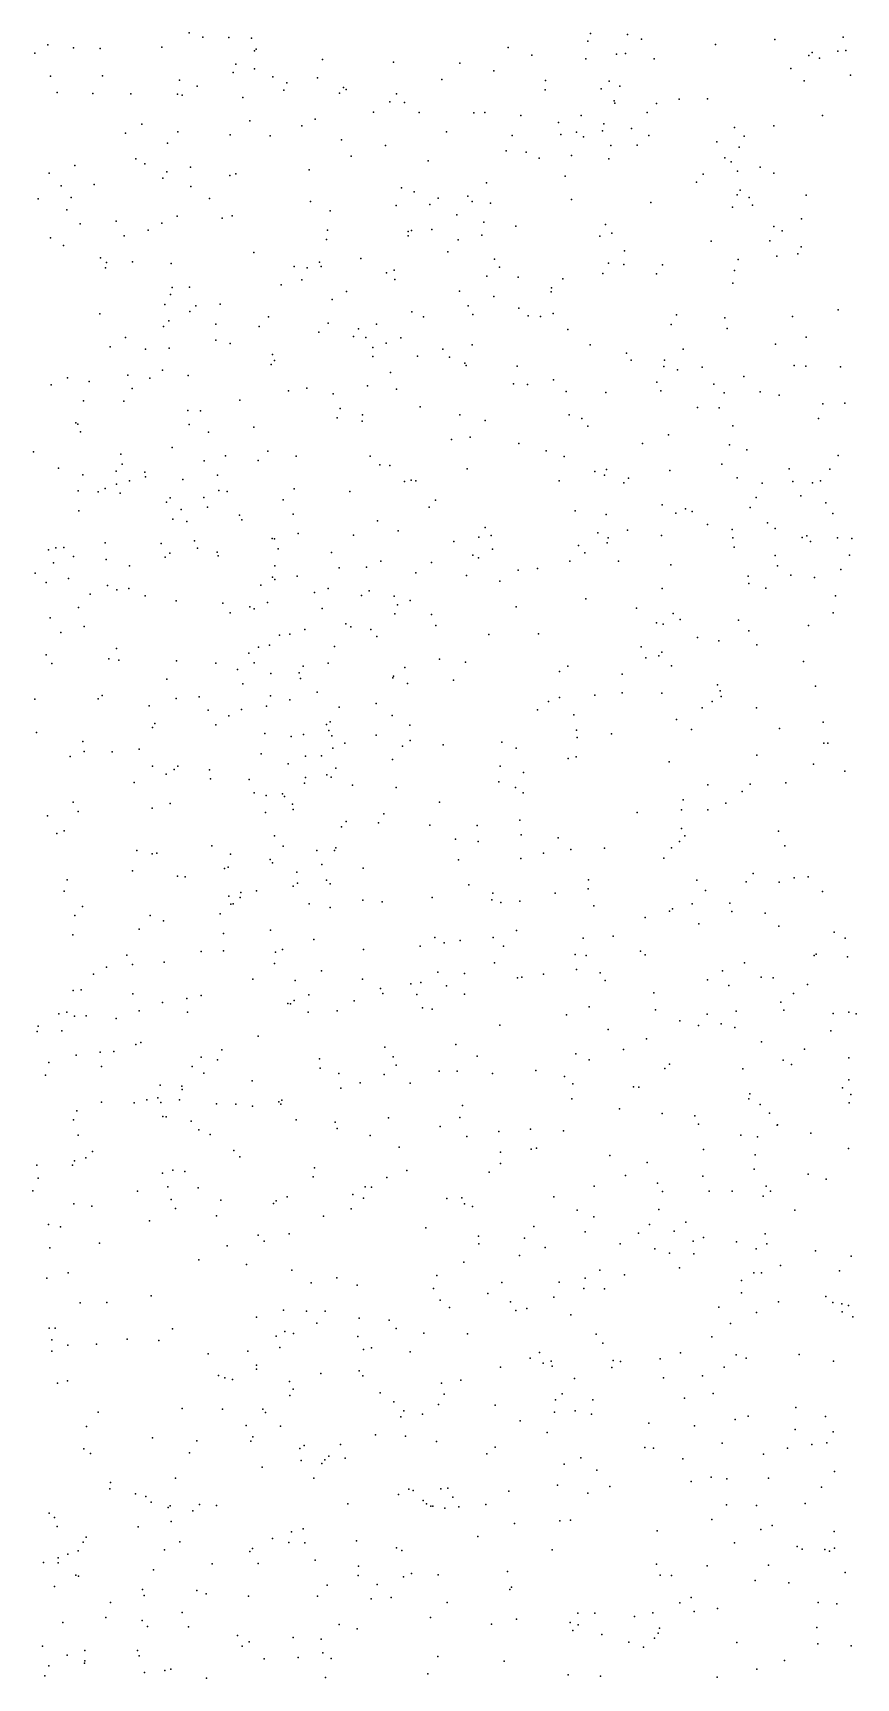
# Model space of a CAD drawing. Extents: x 2 to 99999, y 0 to 49999.
# Drawn here: x 87501 to 93749, y 25005 to 37497 of the extents above; entities that cross this region are included whole.
import ezdxf

# ---------------------------------------------------------------- set-up
doc = ezdxf.new("R2010")
doc.units = 0
doc.header["$MEASUREMENT"] = 0
doc.layers.add('points', color=50, linetype='Continuous')

msp = doc.modelspace()

# ---------------------------------------------------------------- linework, layer by layer
at = {"layer": 'points', "color": 3}
for p in [(88686, 37497, 48), (91733, 37493, 100), (92013, 37486, 89), (87614, 37407, 15), (87808, 37384, 77), (88011, 37378, 13), (88479, 37388, 59), (88791, 37464, 30), (88987, 37461, 63), (89159, 37458, 66), (89182, 37362, 69), (89196, 37373, 36), (91109, 37386, 73), (91712, 37433, 21), (92119, 37450, 61), (92682, 37410, 38), (93132, 37448, 28), (93610, 37359, 60), (93652, 37464, 22), (93672, 37364, 80), (87515, 37344, 38), (89041, 37259, 46), (89699, 37294, 84), (90237, 37275, 21), (90740, 37266, 76), (91287, 37328, 39), (91697, 37300, 86), (91931, 37336, 37), (92000, 37341, 71), (92216, 37300, 77), (93391, 37326, 53), (93416, 37349, 52), (93472, 37305, 82), (87633, 37168, 30), (88029, 37171, 84), (88614, 37138, 90), (89021, 37197, 29), (89182, 37225, 29), (89321, 37163, 5), (89429, 37119, 92), (89661, 37155, 33), (90604, 37144, 29), (91000, 37208, 86), (91392, 37135, 84), (91876, 37131, 89), (93254, 37226, 37), (93356, 37134, 71), (93706, 37177, 74), (87685, 37045, 34), (87956, 37036, 81), (88245, 37034, 42), (88599, 37033, 94), (88633, 37025, 9), (88747, 37093, 73), (89094, 37007, 51), (89406, 37063, 46), (89828, 37040, 48), (89858, 37083, 59), (89879, 37066, 92), (90261, 37035, 65), (91390, 37065, 87), (91814, 37071, 70), (91912, 36982, 15), (91956, 37093, 67), (92405, 36993, 63), (92622, 36996, 53), (90087, 36896, 66), (90210, 36974, 54), (90321, 36969, 10), (90432, 36893, 97), (90847, 36891, 89), (90932, 36893, 96), (91205, 36871, 42), (91663, 36870, 97), (91917, 36963, 66), (92164, 36892, 60), (92234, 36961, 3), (93493, 36870, 23), (88204, 36735, 92), (88328, 36805, 25), (88600, 36747, 6), (89148, 36830, 50), (89543, 36791, 57), (89643, 36841, 20), (90641, 36745, 11), (91489, 36817, 100), (91627, 36742, 4), (91824, 36754, 12), (91835, 36807, 54), (92044, 36771, 63), (92827, 36778, 4), (93125, 36791, 16), (88523, 36659, 34), (88998, 36723, 90), (89302, 36715, 10), (89842, 36684, 98), (90177, 36643, 33), (91139, 36717, 85), (91508, 36726, 44), (91679, 36708, 78), (91887, 36642, 29), (92088, 36644, 81), (92177, 36719, 38), (92691, 36670, 94), (92861, 36629, 68), (92899, 36713, 36), (87820, 36489, 1), (88283, 36540, 52), (88349, 36503, 16), (88696, 36478, 83), (89916, 36562, 9), (90500, 36525, 11), (91093, 36601, 49), (91244, 36591, 1), (91344, 36546, 64), (91588, 36566, 68), (91873, 36540, 18), (92752, 36549, 13), (92802, 36518, 35), (87623, 36433, 3), (88488, 36394, 2), (88517, 36442, 59), (88996, 36415, 2), (89040, 36428, 14), (89598, 36456, 48), (90944, 36358, 97), (91540, 36408, 63), (92538, 36364, 16), (92588, 36424, 57), (92848, 36446, 10), (93021, 36477, 71), (93125, 36431, 4), (87541, 36236, 57), (87714, 36335, 75), (87791, 36246, 74), (87966, 36346, 65), (88700, 36331, 39), (88840, 36239, 46), (90298, 36320, 37), (90395, 36290, 0), (90578, 36242, 26), (90801, 36257, 31), (91588, 36233, 25), (92846, 36268, 13), (92869, 36304, 66), (92937, 36247, 37), (93370, 36266, 63), (87759, 36153, 56), (88596, 36105, 41), (89013, 36109, 83), (89607, 36217, 30), (89758, 36147, 65), (90258, 36186, 74), (90513, 36193, 14), (90718, 36115, 7), (90835, 36218, 3), (90975, 36205, 75), (92192, 36208, 44), (92812, 36173, 20), (92964, 36189, 26), (87859, 36047, 98), (88133, 36067, 43), (88376, 35999, 22), (88478, 36051, 85), (88937, 36089, 70), (89737, 35998, 95), (90348, 35988, 28), (90375, 35997, 85), (90528, 36003, 70), (90924, 36060, 47), (91166, 36029, 92), (91848, 36042, 6), (93124, 36028, 67), (93189, 35993, 35), (93336, 36085, 51), (87634, 35940, 11), (87734, 35883, 94), (88194, 35956, 48), (89729, 35928, 85), (90349, 35955, 82), (90728, 35926, 48), (90908, 35960, 69), (91803, 35954, 39), (91894, 35976, 84), (92648, 35915, 56), (93095, 35918, 24), (93333, 35873, 26), (88013, 35790, 65), (88059, 35754, 72), (88257, 35759, 73), (88549, 35745, 99), (89177, 35829, 46), (89677, 35757, 92), (89989, 35783, 45), (90651, 35835, 10), (91005, 35780, 14), (91870, 35749, 85), (91987, 35738, 89), (91991, 35842, 69), (92280, 35736, 34), (92854, 35777, 42), (93148, 35802, 20), (93307, 35820, 98), (88051, 35713, 100), (89485, 35722, 99), (89543, 35623, 89), (89582, 35714, 35), (89688, 35722, 11), (90185, 35674, 94), (90244, 35696, 33), (90247, 35625, 40), (90947, 35651, 4), (91042, 35718, 28), (91183, 35641, 4), (91523, 35629, 33), (91523, 35629, 12), (91826, 35669, 8), (92235, 35667, 7), (92827, 35692, 18), (88545, 35510, 27), (88557, 35564, 35), (88690, 35567, 94), (89384, 35584, 97), (89881, 35534, 5), (90738, 35535, 15), (90999, 35495, 49), (91435, 35530, 24), (91438, 35562, 68), (92814, 35596, 56), (88009, 35365, 8), (88502, 35434, 65), (88691, 35382, 28), (88737, 35424, 90), (88922, 35438, 92), (89773, 35472, 15), (90377, 35380, 22), (90805, 35424, 4), (90841, 35358, 42), (91189, 35406, 45), (91450, 35366, 8), (92385, 35356, 41), (93612, 35395, 91), (88493, 35267, 79), (88532, 35311, 34), (88889, 35286, 70), (89218, 35268, 34), (89290, 35341, 1), (89742, 35292, 100), (89971, 35251, 90), (90109, 35285, 51), (90465, 35341, 46), (91261, 35348, 67), (91354, 35344, 100), (91562, 35245, 81), (92346, 35283, 88), (92754, 35334, 58), (92770, 35252, 23), (93266, 35344, 38), (88086, 35113, 86), (88203, 35183, 90), (88534, 35104, 93), (88888, 35164, 1), (88997, 35139, 72), (89670, 35225, 70), (89935, 35191, 48), (90029, 35185, 33), (90081, 35108, 56), (90183, 35142, 97), (90293, 35181, 88), (90835, 35129, 8), (91730, 35129, 43), (93138, 35134, 11), (93369, 35187, 81), (88356, 35096, 21), (89310, 34980, 76), (89320, 35054, 76), (89335, 35009, 30), (90081, 35039, 51), (90421, 35043, 59), (90611, 35095, 43), (90662, 35035, 15), (90780, 34988, 50), (92007, 35064, 5), (92041, 35012, 33), (92295, 35012, 7), (92436, 35096, 26), (87763, 34878, 12), (88221, 34897, 6), (88388, 34876, 79), (88484, 34937, 59), (88680, 34895, 89), (90214, 34919, 58), (90790, 34971, 61), (91177, 34966, 67), (91452, 34862, 17), (92289, 34965, 96), (92394, 34939, 37), (92580, 34958, 32), (92896, 34888, 96), (93280, 34971, 67), (93368, 34966, 29), (93631, 34961, 77), (87640, 34825, 59), (87927, 34849, 7), (88254, 34798, 0), (89440, 34779, 76), (89581, 34800, 53), (89780, 34757, 21), (90040, 34818, 57), (90260, 34793, 32), (91148, 34832, 99), (91256, 34828, 43), (91548, 34773, 22), (91850, 34766, 83), (92236, 34844, 40), (92268, 34778, 3), (92670, 34831, 91), (92748, 34764, 61), (93022, 34771, 84), (93165, 34745, 46), (87885, 34702, 1), (88192, 34700, 20), (88676, 34630, 37), (88773, 34627, 10), (89071, 34708, 32), (89834, 34644, 82), (90440, 34657, 11), (92546, 34653, 29), (92710, 34649, 24), (93496, 34680, 15), (93664, 34685, 30), (87826, 34535, 1), (87842, 34526, 100), (88686, 34523, 15), (89178, 34502, 99), (89809, 34573, 30), (90000, 34549, 25), (90002, 34596, 94), (90742, 34598, 36), (90934, 34555, 23), (91571, 34597, 92), (91667, 34570, 11), (91714, 34511, 61), (92813, 34513, 25), (93463, 34569, 4), (87862, 34468, 62), (88834, 34465, 72), (90678, 34410, 83), (90819, 34427, 56), (91189, 34380, 6), (92127, 34379, 3), (92324, 34446, 8), (92788, 34370, 1), (87504, 34315, 29), (88168, 34298, 85), (88558, 34349, 99), (88800, 34247, 42), (88963, 34285, 17), (89211, 34249, 74), (89285, 34321, 28), (89500, 34283, 34), (90060, 34282, 26), (91396, 34323, 19), (91533, 34280, 83), (92920, 34332, 66), (93614, 34287, 71), (87695, 34192, 93), (87879, 34142, 5), (88133, 34169, 14), (88177, 34222, 94), (88349, 34162, 10), (88354, 34126, 1), (88639, 34107, 33), (88903, 34138, 82), (90133, 34216, 50), (90209, 34213, 23), (90797, 34187, 77), (91767, 34167, 60), (91840, 34139, 75), (91854, 34181, 40), (92022, 34115, 70), (92336, 34175, 37), (92731, 34222, 57), (92847, 34118, 89), (93242, 34187, 59), (93549, 34184, 73), (87844, 34021, 57), (87995, 34012, 60), (88050, 34037, 17), (88135, 34071, 69), (88163, 34001, 12), (88235, 34095, 94), (88911, 34022, 28), (88975, 34014, 77), (89484, 34035, 91), (89907, 34014, 11), (90322, 34090, 8), (90372, 34102, 60), (90407, 34096, 79), (91496, 34096, 76), (91987, 34080, 74), (93037, 34078, 68), (93268, 34091, 13), (93329, 33983, 71), (93418, 34081, 54), (93480, 34097, 59), (87848, 33867, 80), (88515, 33935, 85), (88543, 33967, 94), (88626, 33879, 82), (88798, 33970, 18), (88827, 33895, 100), (89399, 33952, 87), (90509, 33896, 92), (90557, 33948, 59), (91617, 33868, 30), (92278, 33913, 96), (92453, 33883, 48), (92504, 33864, 6), (92946, 33894, 55), (92991, 33970, 92), (93519, 33928, 1), (88563, 33804, 87), (88668, 33786, 7), (89070, 33834, 22), (89086, 33800, 85), (89475, 33842, 78), (90116, 33793, 26), (90933, 33742, 69), (91853, 33841, 91), (92380, 33851, 59), (92620, 33763, 24), (93076, 33776, 85), (93136, 33733, 30), (93572, 33848, 58), (88049, 33625, 58), (88474, 33621, 25), (88728, 33641, 46), (89318, 33659, 88), (89334, 33655, 67), (89514, 33696, 46), (89935, 33684, 35), (90274, 33715, 62), (90695, 33635, 32), (90886, 33668, 83), (90978, 33680, 93), (91789, 33702, 25), (91860, 33624, 6), (91868, 33664, 30), (92015, 33722, 98), (92272, 33680, 31), (92809, 33726, 15), (92813, 33664, 68), (93341, 33666, 1), (93374, 33677, 59), (93404, 33636, 64), (93608, 33663, 54), (93716, 33658, 81), (87618, 33572, 80), (87674, 33587, 35), (87736, 33590, 26), (87808, 33522, 72), (88056, 33499, 76), (88505, 33515, 9), (88540, 33546, 66), (88750, 33584, 11), (88900, 33555, 11), (88908, 33527, 5), (89363, 33579, 30), (89768, 33551, 74), (90142, 33487, 17), (90840, 33531, 8), (90884, 33511, 51), (90990, 33576, 38), (91577, 33486, 2), (91641, 33604, 82), (91691, 33549, 93), (91945, 33485, 13), (92823, 33592, 21), (93135, 33530, 29), (93700, 33531, 98), (87517, 33394, 80), (87658, 33472, 68), (87770, 33355, 88), (88235, 33451, 84), (89319, 33365, 92), (89336, 33451, 12), (89507, 33373, 90), (89825, 33435, 75), (90033, 33441, 98), (90407, 33397, 1), (90527, 33475, 50), (90792, 33377, 90), (91184, 33417, 70), (91331, 33429, 52), (92343, 33459, 74), (92929, 33372, 20), (93153, 33450, 55), (93254, 33380, 76), (93433, 33362, 20), (93634, 33422, 87), (87600, 33323, 5), (87935, 33234, 40), (88067, 33300, 99), (88138, 33267, 64), (88230, 33277, 55), (89230, 33303, 70), (89338, 33347, 70), (89637, 33249, 4), (89743, 33279, 70), (90054, 33261, 67), (91045, 33334, 88), (92276, 33278, 70), (92936, 33317, 69), (93064, 33282, 90), (87847, 33135, 75), (88353, 33223, 74), (88588, 33184, 65), (88942, 33168, 33), (89146, 33138, 12), (89181, 33124, 26), (89282, 33173, 43), (89697, 33127, 86), (89994, 33224, 67), (90244, 33220, 59), (90267, 33155, 68), (90363, 33187, 77), (91169, 33140, 97), (91698, 33200, 69), (92082, 33129, 83), (93592, 33223, 48), (87631, 33055, 58), (87889, 32990, 62), (88999, 33094, 14), (89876, 33011, 95), (89913, 32987, 59), (90248, 33086, 46), (90526, 33080, 95), (90558, 32997, 23), (92233, 33017, 48), (92285, 33008, 76), (92361, 33089, 78), (92414, 33044, 27), (92857, 33037, 9), (93388, 32997, 18), (93574, 33093, 27), (87712, 32945, 7), (89372, 32924, 37), (89450, 32932, 2), (89564, 32968, 51), (90066, 32967, 89), (90111, 32914, 95), (90961, 32930, 12), (91338, 32934, 90), (92546, 32906, 84), (92707, 32881, 37), (92934, 32957, 40), (87601, 32775, 36), (88078, 32744, 53), (88135, 32822, 75), (88154, 32734, 32), (89140, 32786, 97), (89213, 32832, 53), (89297, 32849, 86), (89791, 32838, 11), (90588, 32741, 80), (92117, 32835, 12), (92154, 32753, 16), (92251, 32767, 67), (92275, 32796, 25), (92996, 32851, 96), (87643, 32708, 24), (88591, 32729, 32), (88890, 32712, 69), (89053, 32663, 60), (89179, 32715, 34), (89306, 32633, 68), (89522, 32638, 40), (89551, 32689, 85), (89743, 32712, 5), (90238, 32613, 98), (90324, 32678, 60), (90784, 32719, 17), (91499, 32649, 9), (91562, 32688, 30), (91973, 32628, 31), (92347, 32691, 96), (93351, 32725, 69), (88517, 32590, 96), (89094, 32555, 29), (89533, 32595, 79), (89659, 32490, 7), (90232, 32599, 6), (90345, 32558, 69), (90693, 32581, 11), (91974, 32487, 10), (92275, 32484, 73), (92698, 32547, 70), (92718, 32502, 85), (93440, 32537, 47), (87514, 32438, 40), (87996, 32440, 67), (88027, 32465, 97), (88384, 32388, 63), (88587, 32442, 47), (88762, 32456, 11), (88831, 32355, 17), (89083, 32360, 36), (89274, 32386, 56), (89303, 32463, 3), (89450, 32432, 98), (89825, 32376, 34), (90106, 32405, 67), (91330, 32356, 25), (91415, 32419, 53), (91499, 32450, 13), (91765, 32468, 47), (92580, 32373, 10), (92656, 32419, 87), (92725, 32457, 9), (92992, 32372, 54), (88427, 32252, 100), (88890, 32243, 16), (88988, 32312, 99), (89728, 32246, 65), (89758, 32266, 58), (90228, 32315, 41), (90361, 32241, 30), (91607, 32319, 68), (92387, 32284, 3), (93499, 32263, 67), (87527, 32185, 68), (87879, 32116, 8), (88409, 32224, 12), (89260, 32177, 30), (89460, 32155, 56), (89554, 32170, 52), (89746, 32199, 2), (89770, 32160, 18), (90107, 32164, 94), (90364, 32124, 17), (91059, 32112, 2), (91627, 32202, 6), (91631, 32146, 64), (91892, 32174, 16), (92500, 32208, 93), (93167, 32214, 81), (87784, 32003, 34), (87889, 32041, 30), (88101, 32037, 89), (88308, 32058, 25), (89234, 32023, 99), (89571, 32004, 3), (89690, 32007, 30), (89776, 32065, 4), (89869, 32104, 28), (90229, 31981, 78), (90305, 32081, 44), (90614, 32092, 45), (91170, 32067, 56), (91563, 31987, 1), (91624, 32001, 4), (92995, 32012, 71), (93504, 32103, 39), (93534, 32104, 48), (88408, 31929, 83), (88513, 31869, 84), (88572, 31905, 24), (88600, 31929, 42), (88840, 31901, 15), (89438, 31946, 14), (89732, 31863, 55), (89800, 31913, 42), (91048, 31929, 49), (91224, 31881, 57), (92331, 31963, 74), (93427, 31945, 63), (93663, 31890, 73), (88269, 31805, 86), (88848, 31834, 59), (89143, 31829, 11), (89561, 31800, 13), (89570, 31842, 21), (89765, 31845, 7), (89927, 31786, 87), (90257, 31767, 33), (91038, 31810, 10), (91163, 31767, 18), (92625, 31788, 57), (92884, 31737, 17), (92945, 31793, 45), (93215, 31802, 68), (87807, 31655, 27), (88405, 31610, 28), (88543, 31645, 83), (89180, 31726, 80), (89272, 31706, 45), (89395, 31718, 83), (89410, 31700, 19), (89472, 31640, 74), (90586, 31656, 61), (91223, 31726, 61), (92437, 31673, 59), (92760, 31647, 1), (87612, 31551, 26), (87843, 31584, 57), (89267, 31578, 68), (89476, 31601, 91), (89878, 31508, 34), (90125, 31499, 19), (90165, 31566, 61), (90514, 31482, 42), (91197, 31520, 50), (92088, 31577, 42), (92423, 31597, 24), (92625, 31598, 41), (87682, 31417, 48), (87737, 31437, 45), (89335, 31400, 61), (89844, 31469, 11), (90708, 31374, 75), (90872, 31478, 18), (90880, 31356, 25), (91208, 31407, 71), (91488, 31384, 6), (92408, 31358, 60), (92425, 31455, 36), (92449, 31399, 58), (93161, 31435, 5), (88289, 31289, 95), (88406, 31263, 79), (88441, 31268, 92), (88860, 31324, 70), (89000, 31261, 73), (89399, 31321, 0), (89657, 31288, 91), (89789, 31289, 32), (89801, 31309, 19), (91377, 31268, 49), (91585, 31297, 29), (91839, 31306, 3), (92347, 31309, 97), (93209, 31325, 23), (88256, 31135, 57), (88955, 31153, 19), (88982, 31163, 92), (89302, 31220, 12), (89319, 31196, 88), (89504, 31125, 41), (89694, 31182, 39), (90007, 31155, 81), (90731, 31219, 37), (91204, 31227, 33), (92291, 31230, 21), (92967, 31114, 63), (87761, 31067, 77), (88598, 31095, 87), (88657, 31088, 14), (89199, 30982, 57), (89477, 31018, 25), (89510, 31040, 15), (89729, 31063, 48), (89757, 31036, 29), (90810, 31029, 88), (91716, 30999, 58), (91718, 31065, 19), (92539, 31063, 29), (92606, 30984, 21), (92916, 31052, 11), (93166, 31048, 69), (93280, 31081, 57), (93386, 31089, 84), (87738, 30979, 22), (87876, 30864, 94), (88987, 30942, 7), (89004, 30882, 98), (89021, 30885, 16), (89073, 30932, 97), (89078, 30971, 88), (89597, 30885, 55), (90005, 30911, 48), (90152, 30898, 26), (90532, 30932, 83), (90983, 30915, 53), (90991, 30965, 44), (91053, 30894, 75), (91196, 30903, 88), (91466, 30966, 84), (91759, 30868, 49), (92505, 30883, 39), (92791, 30888, 10), (93493, 30977, 69), (87820, 30794, 40), (88390, 30796, 63), (88492, 30754, 56), (88921, 30809, 18), (89756, 30855, 41), (92148, 30781, 98), (92333, 30829, 95), (92355, 30845, 18), (92556, 30731, 46), (92807, 30825, 80), (93058, 30812, 16), (87804, 30649, 78), (88308, 30692, 11), (88948, 30659, 61), (89305, 30684, 4), (89633, 30612, 40), (90551, 30627, 51), (90743, 30606, 60), (90994, 30628, 100), (91172, 30681, 29), (91677, 30622, 87), (91906, 30638, 67), (93163, 30715, 59), (93582, 30668, 63), (93666, 30624, 95), (88214, 30494, 1), (88778, 30521, 62), (88948, 30527, 21), (89341, 30517, 25), (89395, 30536, 22), (90009, 30538, 36), (90440, 30563, 85), (90622, 30588, 51), (91073, 30563, 95), (91617, 30498, 19), (91701, 30491, 33), (92113, 30525, 85), (92149, 30496, 70), (93431, 30492, 4), (93445, 30502, 95), (88058, 30404, 88), (88256, 30422, 26), (88498, 30440, 20), (89335, 30430, 11), (89691, 30374, 10), (90574, 30365, 61), (91005, 30436, 66), (91626, 30386, 33), (91806, 30360, 37), (92736, 30374, 52), (92901, 30435, 40), (93685, 30481, 54), (87866, 30232, 81), (87960, 30351, 65), (89169, 30312, 90), (89491, 30301, 80), (90002, 30313, 4), (90139, 30242, 29), (90369, 30276, 52), (90445, 30287, 56), (90639, 30260, 89), (90777, 30356, 49), (91179, 30321, 33), (91211, 30326, 4), (91376, 30350, 79), (91845, 30302, 75), (92620, 30306, 84), (92783, 30263, 61), (93028, 30328, 1), (93120, 30322, 23), (93381, 30272, 2), (87807, 30227, 36), (88259, 30200, 24), (88485, 30134, 10), (88668, 30165, 27), (88778, 30189, 4), (89436, 30126, 54), (89455, 30125, 80), (89485, 30149, 62), (89596, 30193, 20), (89938, 30148, 94), (90157, 30203, 17), (90416, 30196, 4), (90776, 30197, 16), (92213, 30207, 100), (93178, 30136, 59), (93275, 30202, 27), (87697, 30048, 3), (87757, 30062, 86), (87817, 30032, 26), (87906, 30033, 20), (88133, 30013, 7), (88307, 30071, 73), (88674, 30061, 10), (89589, 30062, 11), (89809, 30072, 7), (90457, 30093, 83), (90531, 30084, 41), (91552, 30041, 14), (91722, 30102, 47), (92227, 30078, 67), (92411, 29995, 60), (92618, 30046, 14), (92839, 30068, 54), (93201, 30077, 73), (93574, 30052, 44), (93693, 30060, 55), (93749, 30048, 20), (87532, 29915, 28), (87541, 29956, 16), (87721, 29919, 55), (89210, 29880, 7), (91045, 29962, 80), (91866, 29930, 25), (92157, 29860, 1), (92554, 29959, 68), (92724, 29972, 22), (92828, 29944, 9), (93557, 29919, 4), (87830, 29735, 15), (88010, 29757, 89), (88115, 29763, 14), (88283, 29816, 94), (88320, 29830, 7), (88934, 29774, 80), (90171, 29796, 80), (90712, 29815, 86), (91622, 29744, 77), (91983, 29777, 16), (93030, 29836, 8), (93358, 29781, 93), (87621, 29680, 39), (88022, 29649, 63), (88710, 29649, 60), (88777, 29719, 5), (88901, 29700, 92), (89675, 29708, 98), (89681, 29636, 90), (90234, 29723, 15), (90258, 29660, 40), (90584, 29613, 52), (90720, 29613, 79), (90874, 29727, 83), (91318, 29618, 94), (91724, 29699, 58), (92298, 29634, 97), (92333, 29667, 49), (92889, 29632, 32), (93195, 29696, 74), (93258, 29663, 12), (93695, 29715, 33), (87595, 29583, 25), (88467, 29508, 61), (88631, 29500, 46), (88797, 29599, 60), (89165, 29540, 78), (89823, 29595, 20), (89837, 29483, 83), (89984, 29525, 89), (90166, 29588, 19), (90364, 29521, 1), (90988, 29596, 39), (91535, 29573, 3), (91600, 29516, 71), (92060, 29494, 72), (92099, 29493, 80), (93645, 29487, 11), (93693, 29548, 93), (88022, 29377, 34), (88270, 29372, 44), (88365, 29395, 71), (88449, 29412, 31), (88472, 29376, 11), (88614, 29396, 48), (88633, 29473, 32), (88894, 29366, 35), (89040, 29362, 46), (89368, 29381, 2), (89382, 29362, 24), (89391, 29392, 27), (91591, 29402, 82), (92936, 29403, 6), (92942, 29441, 31), (93021, 29361, 77), (93697, 29373, 75), (93708, 29435, 78), (87809, 29243, 88), (87834, 29312, 60), (88487, 29270, 69), (88512, 29266, 100), (88701, 29233, 58), (89168, 29348, 72), (89500, 29244, 23), (90199, 29258, 89), (90740, 29261, 28), (90761, 29352, 17), (91952, 29327, 70), (92276, 29293, 60), (92526, 29273, 66), (93091, 29294, 74), (87845, 29127, 15), (88761, 29169, 53), (88845, 29133, 95), (89796, 29226, 87), (89810, 29177, 80), (90060, 29125, 59), (90591, 29192, 2), (90795, 29117, 72), (91037, 29156, 48), (91278, 29172, 79), (91528, 29161, 20), (92552, 29210, 37), (92874, 29128, 38), (93000, 29115, 22), (93149, 29203, 37), (93153, 29205, 61), (93406, 29142, 49), (87952, 29003, 11), (89025, 29011, 19), (90282, 29037, 77), (91051, 28997, 71), (91283, 29022, 15), (91323, 29028, 87), (92590, 29018, 31), (93691, 29025, 65), (87531, 28900, 88), (87801, 28900, 4), (87817, 28933, 60), (87903, 28954, 70), (88563, 28862, 67), (89071, 28963, 82), (89639, 28880, 96), (90339, 28860, 30), (91050, 28913, 59), (91879, 28973, 95), (92163, 28919, 28), (92976, 28869, 4), (92983, 28977, 85), (87541, 28800, 81), (88485, 28840, 57), (88524, 28734, 42), (88653, 28852, 27), (89629, 28811, 86), (90022, 28734, 78), (90072, 28733, 65), (90186, 28806, 5), (90963, 28847, 88), (91761, 28741, 60), (91999, 28822, 20), (92242, 28764, 14), (92587, 28817, 70), (93067, 28740, 84), (93385, 28832, 75), (93523, 28792, 27), (87501, 28704, 50), (88294, 28702, 95), (88551, 28638, 97), (88756, 28727, 28), (88926, 28634, 87), (89326, 28608, 80), (89346, 28629, 67), (89430, 28659, 68), (89929, 28676, 26), (90009, 28650, 54), (90642, 28646, 49), (90756, 28651, 71), (91454, 28658, 26), (92279, 28700, 96), (92635, 28702, 74), (92808, 28703, 95), (93043, 28665, 97), (93100, 28703, 3), (87812, 28606, 84), (87947, 28587, 36), (88582, 28570, 61), (88893, 28515, 37), (89706, 28512, 98), (89916, 28568, 29), (90777, 28607, 39), (90838, 28585, 55), (91632, 28558, 82), (91758, 28507, 47), (92252, 28564, 8), (93283, 28557, 54), (87620, 28448, 45), (87710, 28432, 85), (88385, 28476, 76), (89211, 28367, 7), (89445, 28378, 79), (90482, 28423, 30), (90882, 28361, 9), (91304, 28435, 89), (91692, 28394, 11), (92097, 28382, 99), (92180, 28450, 94), (92369, 28398, 8), (92458, 28466, 99), (93060, 28378, 6), (87629, 28272, 31), (88007, 28307, 18), (88974, 28287, 97), (89257, 28323, 5), (90885, 28302, 17), (91232, 28344, 87), (91388, 28275, 27), (91959, 28302, 89), (92222, 28264, 91), (92513, 28322, 47), (92591, 28351, 78), (92841, 28317, 71), (92990, 28263, 33), (93071, 28301, 16), (93442, 28248, 47), (88761, 28180, 42), (89123, 28145, 67), (90772, 28164, 86), (91193, 28214, 23), (92332, 28232, 64), (92408, 28119, 45), (92518, 28226, 62), (93176, 28137, 8), (93713, 28208, 12), (87606, 28042, 73), (87767, 28083, 8), (89465, 28102, 46), (89614, 28005, 70), (89808, 28044, 38), (89963, 27989, 6), (90566, 28061, 49), (91060, 28008, 36), (91496, 28010, 33), (91692, 28042, 59), (91805, 28103, 20), (91992, 28068, 38), (92879, 28024, 34), (92974, 28083, 1), (93030, 28082, 98), (93623, 28096, 23), (88399, 27907, 96), (90542, 27963, 35), (90592, 27875, 26), (90953, 27925, 26), (91126, 27863, 44), (91455, 27898, 41), (91683, 27964, 2), (91839, 27961, 23), (92879, 27931, 97), (93159, 27862, 47), (93519, 27902, 49), (87860, 27853, 54), (88061, 27857, 80), (89199, 27745, 60), (89402, 27799, 24), (89578, 27790, 30), (89719, 27790, 44), (89976, 27739, 59), (90662, 27818, 29), (91167, 27797, 54), (91249, 27810, 100), (91583, 27763, 50), (92706, 27822, 99), (92992, 27781, 26), (93573, 27857, 16), (93640, 27847, 56), (93644, 27785, 30), (93691, 27835, 73), (93724, 27747, 32), (87625, 27663, 52), (87669, 27662, 61), (88561, 27656, 90), (89414, 27637, 78), (89478, 27621, 38), (89656, 27701, 69), (90204, 27722, 40), (90257, 27660, 52), (90468, 27624, 11), (90800, 27619, 86), (91775, 27616, 75), (92797, 27697, 30), (87644, 27573, 46), (87644, 27488, 71), (87766, 27534, 64), (87984, 27540, 60), (88217, 27579, 81), (88457, 27569, 36), (89133, 27487, 6), (89348, 27601, 13), (89374, 27516, 63), (89968, 27599, 42), (90011, 27499, 99), (90072, 27513, 28), (91827, 27548, 52), (92653, 27597, 95), (88830, 27467, 45), (89198, 27382, 22), (90365, 27482, 1), (91050, 27366, 93), (91276, 27433, 60), (91347, 27478, 23), (91375, 27396, 62), (91435, 27411, 40), (91442, 27374, 80), (91895, 27364, 37), (91906, 27416, 53), (91961, 27409, 7), (92263, 27429, 20), (92416, 27475, 66), (92748, 27366, 40), (92840, 27459, 43), (92914, 27434, 38), (93316, 27462, 78), (93577, 27412, 18), (87687, 27245, 62), (87763, 27263, 81), (88909, 27302, 70), (88957, 27285, 10), (89015, 27273, 26), (89199, 27350, 42), (89448, 27257, 62), (89685, 27318, 59), (89976, 27339, 1), (90006, 27299, 44), (90603, 27243, 96), (90750, 27266, 52), (91611, 27280, 39), (92288, 27284, 20), (92584, 27299, 75), (89452, 27151, 23), (89475, 27198, 7), (90137, 27172, 80), (90623, 27160, 91), (91467, 27117, 47), (91518, 27162, 74), (91750, 27118, 53), (92446, 27130, 9), (92665, 27167, 16), (87997, 27023, 34), (88633, 27051, 97), (88940, 27047, 36), (89246, 27047, 62), (89266, 27022, 57), (90240, 27103, 59), (90294, 26988, 9), (90317, 27034, 26), (90457, 27010, 24), (90579, 27081, 93), (91010, 27078, 14), (91461, 27023, 21), (91617, 27035, 48), (91740, 27008, 73), (92929, 26993, 24), (93292, 27059, 48), (93518, 26990, 8), (87908, 26916, 64), (89120, 26923, 37), (89380, 26918, 7), (91200, 26959, 39), (91403, 26870, 24), (92176, 26940, 31), (92523, 26920, 44), (92830, 26969, 9), (93286, 26892, 45), (93576, 26875, 84), (87888, 26745, 34), (88408, 26830, 97), (88746, 26806, 95), (89156, 26805, 36), (89170, 26837, 81), (89527, 26747, 37), (89560, 26770, 97), (89836, 26779, 11), (90100, 26852, 76), (90330, 26842, 41), (90563, 26801, 92), (91009, 26757, 85), (92146, 26755, 11), (92211, 26751, 74), (92733, 26789, 55), (93228, 26750, 13), (93414, 26779, 40), (93528, 26792, 34), (87937, 26710, 33), (88690, 26714, 64), (89536, 26656, 3), (89693, 26635, 49), (89716, 26663, 60), (89748, 26689, 93), (89870, 26675, 96), (90947, 26708, 54), (91533, 26629, 71), (91659, 26678, 46), (92434, 26669, 22), (93047, 26705, 8), (88089, 26490, 3), (88582, 26524, 11), (89240, 26606, 92), (89634, 26524, 42), (91781, 26584, 69), (92496, 26498, 84), (92650, 26530, 36), (92769, 26519, 92), (93083, 26524, 46), (93584, 26574, 74), (88085, 26443, 70), (88280, 26405, 6), (88359, 26384, 55), (90275, 26399, 95), (90353, 26440, 17), (90386, 26430, 5), (90596, 26442, 77), (90650, 26448, 40), (90689, 26379, 17), (91112, 26423, 13), (91482, 26469, 4), (91712, 26408, 70), (91880, 26460, 99), (93486, 26454, 70), (87624, 26258, 24), (88399, 26340, 87), (88528, 26301, 61), (88543, 26314, 89), (88714, 26276, 57), (88765, 26324, 97), (88895, 26315, 51), (89891, 26327, 52), (90462, 26353, 46), (90488, 26328, 71), (90521, 26309, 27), (90537, 26310, 97), (90628, 26295, 100), (90734, 26305, 57), (90939, 26323, 72), (92765, 26320, 90), (92993, 26316, 10), (93362, 26330, 90), (87665, 26225, 84), (87685, 26157, 50), (88299, 26154, 55), (88551, 26195, 66), (89464, 26115, 36), (89552, 26139, 34), (91155, 26178, 58), (91501, 26198, 11), (91581, 26203, 98), (92239, 26122, 82), (92654, 26208, 81), (93026, 26134, 1), (93111, 26164, 52), (93583, 26118, 63), (87881, 26038, 14), (87906, 26076, 87), (88617, 26040, 74), (89167, 25988, 69), (89320, 26066, 65), (89443, 26034, 81), (89564, 26031, 45), (89957, 26047, 77), (90261, 25993, 88), (90877, 26079, 59), (92827, 26033, 20), (93303, 26003, 98), (93586, 25992, 29), (87580, 25883, 40), (87692, 25919, 80), (87693, 25880, 95), (87766, 25947, 72), (87845, 25970, 44), (88500, 25979, 62), (88862, 25873, 19), (89146, 25965, 8), (89211, 25875, 98), (89642, 25899, 52), (90301, 25973, 6), (91441, 25978, 7), (92235, 25871, 90), (93084, 25861, 56), (93341, 25984, 20), (93512, 25981, 82), (93547, 25968, 91), (87826, 25786, 23), (87847, 25778, 13), (88415, 25828, 37), (89969, 25783, 73), (89972, 25854, 46), (90314, 25773, 58), (90375, 25798, 16), (90578, 25788, 75), (91103, 25813, 57), (92261, 25786, 20), (92349, 25784, 72), (92618, 25858, 98), (92983, 25745, 11), (93666, 25806, 17), (87664, 25701, 43), (88332, 25677, 94), (88346, 25632, 29), (88745, 25670, 77), (88815, 25645, 93), (89138, 25628, 85), (89661, 25627, 17), (89735, 25711, 40), (90114, 25715, 91), (90221, 25616, 17), (91122, 25678, 94), (91134, 25694, 25), (92498, 25616, 38), (93238, 25727, 16), (88090, 25580, 40), (88633, 25503, 9), (90067, 25607, 59), (90646, 25580, 34), (91637, 25499, 16), (91767, 25497, 24), (92207, 25500, 79), (92412, 25576, 60), (92519, 25511, 19), (92697, 25532, 53), (93461, 25580, 94), (93604, 25569, 42), (87727, 25426, 7), (88054, 25464, 66), (88329, 25441, 98), (88371, 25396, 15), (88681, 25394, 38), (89826, 25411, 18), (89961, 25380, 52), (90519, 25464, 40), (90981, 25414, 76), (91171, 25452, 84), (91580, 25427, 75), (91600, 25365, 17), (91639, 25409, 78), (92068, 25472, 43), (92258, 25383, 6), (93450, 25388, 70), (87574, 25246, 72), (89053, 25327, 75), (89090, 25248, 99), (89141, 25280, 86), (89477, 25313, 58), (89688, 25300, 36), (91820, 25337, 86), (92024, 25278, 90), (92135, 25240, 87), (92220, 25308, 12), (92247, 25345, 38), (92845, 25274, 21), (93458, 25265, 7), (93713, 25249, 35), (87760, 25179, 70), (87892, 25117, 0), (87894, 25137, 59), (87896, 25214, 32), (88294, 25214, 87), (88308, 25175, 45), (89256, 25150, 29), (89514, 25162, 91), (89701, 25196, 25), (89764, 25154, 24), (90574, 25168, 57), (91078, 25133, 78), (93205, 25138, 18), (87590, 25023, 13), (87621, 25099, 4), (88347, 25046, 19), (88501, 25063, 56), (88548, 25072, 59), (88819, 25005, 9), (89721, 25009, 65), (90499, 25038, 6), (91563, 25030, 93), (91808, 25020, 14), (92694, 25012, 28), (92995, 25073, 29)]:
    msp.add_point(p, dxfattribs=at)

doc.saveas('drawing.dxf')
